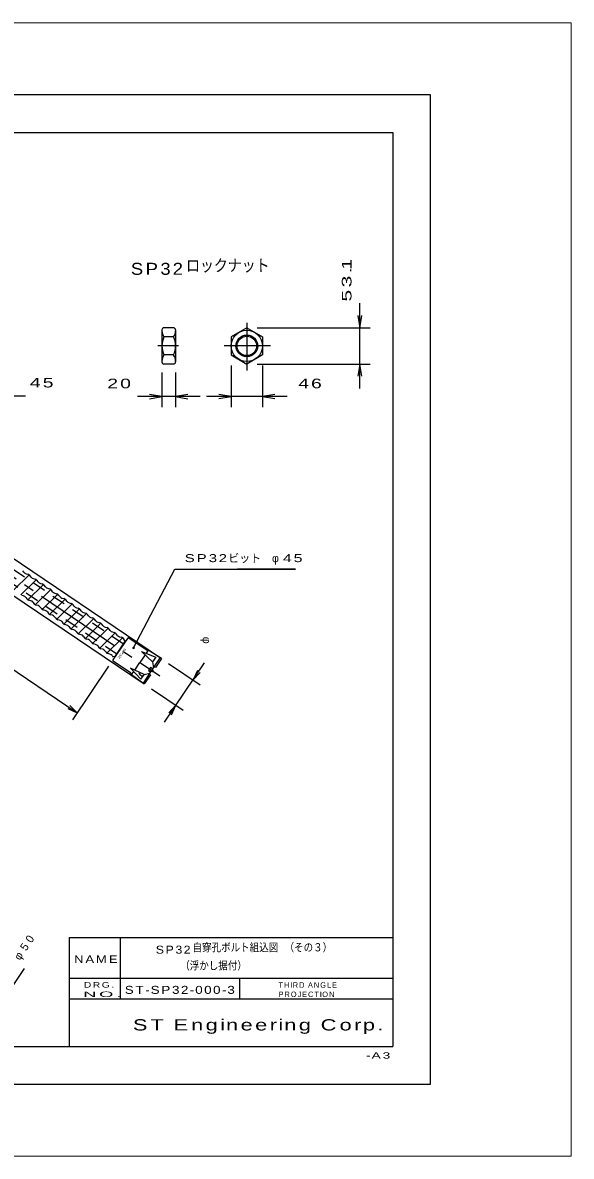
# Model space of a CAD drawing. Units: millimetres at full size, sheet at 1:3. Extents: x 60 to 2463, y 60 to 1722.
# Drawn here: x 1659 to 2463, y 60 to 1722 of the extents above; entities that cross this region are included whole.
import ezdxf
from ezdxf.enums import TextEntityAlignment as Align

# ---------------------------------------------------------------- set-up
doc = ezdxf.new("R2010")
doc.units = ezdxf.units.MM
doc.header["$LTSCALE"] = 3
doc.linetypes.add('USER1', pattern=[58.333333, 43.333333, -5, 5, -5])
doc.linetypes.add('USER2', pattern=[11.666667, 6.666667, -5])
for name, color, linetype, lineweight in [('1 外形線', 7, 'Continuous', 25), ('2 細い実線', 3, 'Continuous', 25), ('3 隠れ線', 2, 'USER2', 25), ('4 中心線', 1, 'USER1', 25), ('6 寸法線', 4, 'Continuous', 25), ('7 枠・タイトル', 7, 'Continuous', 25), ('DEFPOINTS_3', 7, 'Continuous', 25), ('V-nasSTD', 7, 'Continuous', 13)]:
    doc.layers.add(name, color=color, linetype=linetype, lineweight=lineweight)
doc.styles.add('@ＭＳ Ｐゴシック', font='')
doc.styles.add('標準ベクトル', font='')
doc.styles.get('@ＭＳ Ｐゴシック').set_extended_font_data('@MS PGothic')
doc.styles.get('標準ベクトル').set_extended_font_data('標準ベクトル')

# ---------------------------------------------------------------- blocks, each defined once
blk = doc.blocks.new('open_arrow')
at = {"color": 0, "linetype": 'Continuous', "lineweight": -2}
blk.add_lwpolyline([(7.5, 1.25), (0, 0), (7.5, -1.25)], dxfattribs=at)
blk = doc.blocks.new('filled_dot')
at = {"color": 0, "linetype": 'Continuous', "lineweight": -2, "const_width": 1.25}
blk.add_lwpolyline([(-0.625, 0, 1), (0.625, 0, 1)], format="xyb", close=True, dxfattribs=at)

msp = doc.modelspace()

# ---------------------------------------------------------------- linework, layer by layer
at = {"layer": '1 外形線'}
for p, q in [((1862.693, 1271.633), (1862.693, 1224.533)), ((1879.693, 1274.633), (1865.693, 1274.633)), ((1882.693, 1271.633), (1882.693, 1224.533)), ((1987.196, 1274.633), (1964.196, 1261.354)), ((1987.196, 1274.633), (2010.196, 1261.354)), ((1879.693, 1261.358), (1865.693, 1261.358)), ((1964.196, 1261.354), (1964.196, 1234.812)), ((2010.196, 1261.354), (2010.196, 1234.812)), ((1879.693, 1234.808), (1865.693, 1234.808)), ((1964.196, 1234.812), (1987.196, 1221.533)), ((2010.196, 1234.812), (1987.196, 1221.533)), ((1879.693, 1221.533), (1865.693, 1221.533)), ((1376.99, 1117.019), (1862.081, 789.821)), ((1351.827, 1079.712), (1836.917, 752.514)), ((1660.284, 916.236), (1658.556, 918.491)), ((1668.019, 912.446), (1645.27, 890.055)), ((1678.548, 905.345), (1655.798, 882.952)), ((1663.465, 914.09), (1666.203, 913.333)), ((1689.077, 898.243), (1666.326, 875.85)), ((1670.831, 909.122), (1669.103, 911.377)), ((1674.012, 906.977), (1676.75, 906.219)), ((1681.377, 902.008), (1679.649, 904.263)), ((1684.558, 899.863), (1687.296, 899.105)), ((1659.942, 881.585), (1657.203, 882.342)), ((1699.607, 891.142), (1676.854, 868.747)), ((1710.136, 884.041), (1687.382, 861.645)), ((1691.924, 894.895), (1690.196, 897.15)), ((1695.105, 892.749), (1697.843, 891.992)), ((1702.47, 887.781), (1700.742, 890.036)), ((1705.651, 885.635), (1708.39, 884.878)), ((1713.017, 880.667), (1711.289, 882.922)), ((1663.123, 879.439), (1664.851, 877.184)), ((1670.488, 874.471), (1667.75, 875.228)), ((1673.669, 872.325), (1675.397, 870.07)), ((1681.035, 867.357), (1678.297, 868.114)), ((1684.216, 865.211), (1685.944, 862.956)), ((1720.665, 876.94), (1697.911, 854.543)), ((1731.194, 869.838), (1708.439, 847.441)), ((1716.198, 878.521), (1718.936, 877.764)), ((1723.564, 873.553), (1721.836, 875.808)), ((1726.745, 871.408), (1729.483, 870.65)), ((1734.11, 866.44), (1732.382, 868.695)), ((1737.291, 864.294), (1740.029, 863.537)), ((1691.581, 860.243), (1688.843, 861.001)), ((1694.762, 858.098), (1696.49, 855.843)), ((1702.128, 853.129), (1699.39, 853.887)), ((1705.309, 850.984), (1707.037, 848.729)), ((1741.723, 862.737), (1718.967, 840.339)), ((1752.253, 855.635), (1729.496, 833.237)), ((1762.782, 848.534), (1740.025, 826.135)), ((1744.657, 859.326), (1742.929, 861.581)), ((1747.838, 857.18), (1750.576, 856.423)), ((1755.203, 852.212), (1753.475, 854.467)), ((1758.384, 850.066), (1761.123, 849.309)), ((1712.675, 846.016), (1709.936, 846.773)), ((1715.856, 843.87), (1717.584, 841.615)), ((1723.221, 838.902), (1720.483, 839.659)), ((1726.402, 836.756), (1728.13, 834.501)), ((1733.768, 831.788), (1731.03, 832.546)), ((1773.316, 841.438), (1750.548, 819.028)), ((1783.85, 834.341), (1761.066, 811.915)), ((1765.75, 845.098), (1764.022, 847.353)), ((1768.935, 842.959), (1771.673, 842.201)), ((1776.301, 837.99), (1774.573, 840.246)), ((1779.486, 835.851), (1782.224, 835.094)), ((1786.851, 830.883), (1785.123, 833.138)), ((1736.949, 829.643), (1738.677, 827.387)), ((1744.314, 824.674), (1741.576, 825.432)), ((1747.491, 822.523), (1749.219, 820.268)), ((1754.857, 817.554), (1752.119, 818.312)), ((1758.034, 815.403), (1759.762, 813.148)), ((1794.384, 827.245), (1771.595, 804.813)), ((1804.885, 820.162), (1782.096, 797.73)), ((1790.037, 828.743), (1792.775, 827.986)), ((1812.039, 819.353), (1790.79, 787.849)), ((1797.402, 823.775), (1795.674, 826.03)), ((1800.587, 821.636), (1803.255, 820.908)), ((1807.861, 816.729), (1806.188, 818.931)), ((1808.012, 816.539), (1808.488, 814.088)), ((1839.822, 802.422), (1814.122, 819.757)), ((1765.4, 810.435), (1762.661, 811.192)), ((1768.576, 808.283), (1770.304, 806.028)), ((1775.942, 803.315), (1773.204, 804.072)), ((1779.119, 801.163), (1780.793, 798.962)), ((1794.246, 792.973), (1808.488, 814.088)), ((1849.018, 784.761), (1832.762, 800.003)), ((1832.762, 800.003), (1853.842, 791.913)), ((1842.732, 802.267), (1839.469, 797.429)), ((1859.594, 791.499), (1842.732, 802.267)), ((1786.463, 796.226), (1783.725, 796.984)), ((1789.64, 794.075), (1790.963, 792.335)), ((1794.246, 792.973), (1790.963, 792.335)), ((1816.625, 768.614), (1791.195, 785.767)), ((1822.928, 772.905), (1830.431, 784.029)), ((1837.934, 795.153), (1830.431, 784.029)), ((1860.174, 791.107), (1848.99, 774.526)), ((1853.842, 791.913), (1849.018, 784.761)), ((1849.018, 784.761), (1850.237, 776.375)), ((1862.081, 789.821), (1853.134, 776.557)), ((1862.081, 789.821), (1859.594, 791.499)), ((1836.715, 766.522), (1816.494, 775.884)), ((1816.494, 775.884), (1831.891, 759.369)), ((1818.13, 765.792), (1821.393, 770.629)), ((1834.43, 754.192), (1818.13, 765.792)), ((1831.891, 759.369), (1835.636, 764.922)), ((1846.194, 770.381), (1835.01, 753.801)), ((1836.521, 766.234), (1836.715, 766.522)), ((1836.715, 766.522), (1844.947, 768.533)), ((1845.864, 765.779), (1836.917, 752.514)), ((1845.923, 776.596), (1843.127, 772.45)), ((1843.127, 772.45), (1846.054, 770.174)), ((1846.194, 770.381), (1843.956, 771.891)), ((1845.864, 765.779), (1843.957, 767.065)), ((1849.13, 774.734), (1845.923, 776.596)), ((1849.109, 770.948), (1846.194, 770.381)), ((1848.99, 774.527), (1846.752, 776.036)), ((1848.99, 774.527), (1849.557, 771.611)), ((1853.134, 776.557), (1851.227, 777.843)), ((1836.917, 752.514), (1834.43, 754.192))]:
    msp.add_line(p, q, dxfattribs=at)
for radius in [23, 14.27]:
    msp.add_circle((1987.196, 1248.083), radius, dxfattribs=at)
for centre, radius, start, end in [((1865.693, 1271.633), 3, 90, 180), ((1877.693, 1270.358), 15, 180, 216.8699), ((1879.693, 1271.633), 3, 0, 90), ((1867.693, 1270.358), 15, 323.1301, 0), ((1893.564, 1248.083), 30.871, 154.53143, 180), ((1893.564, 1248.083), 30.871, 180, 205.46857), ((1851.822, 1248.083), 30.871, 0, 25.46857), ((1851.822, 1248.083), 30.871, 334.53143, 0), ((1877.693, 1225.808), 15, 143.1301, 180), ((1867.693, 1225.808), 15, 0, 36.8699), ((1865.693, 1224.533), 3, 180, 270), ((1879.693, 1224.533), 3, 270, 0), ((1665.047, 919.885), 6, 217.46161, 254.75705), ((1664.737, 908.032), 5.5, 37.46161, 74.53839), ((1675.593, 912.772), 6, 217.46161, 254.75705), ((1675.284, 900.918), 5.5, 37.46161, 74.53839), ((1686.14, 905.658), 6, 217.46161, 254.75705), ((1685.83, 893.804), 5.5, 37.46161, 74.53839), ((1658.342, 875.802), 6, 37.24295, 74.53839), ((1696.686, 898.544), 6, 217.46161, 254.75705), ((1696.377, 886.691), 5.5, 37.46161, 74.53839), ((1707.233, 891.43), 6, 217.46161, 254.75705), ((1706.923, 879.577), 5.5, 37.46161, 74.53839), ((1669.216, 880.529), 5.5, 217.46161, 254.53839), ((1668.889, 868.688), 6, 37.24295, 74.53839), ((1679.763, 873.415), 5.5, 217.46161, 254.53839), ((1679.435, 861.574), 6, 37.24295, 74.53839), ((1717.78, 884.316), 6, 217.46161, 254.75705), ((1717.47, 872.463), 5.5, 37.46161, 74.53839), ((1728.326, 877.203), 6, 217.46161, 254.75705), ((1728.017, 865.349), 5.5, 37.46161, 74.53839), ((1738.873, 870.089), 6, 217.46161, 254.75705), ((1690.31, 866.302), 5.5, 217.46161, 254.53839), ((1689.982, 854.46), 6, 37.24295, 74.53839), ((1700.856, 859.188), 5.5, 217.46161, 254.53839), ((1700.529, 847.347), 6, 37.24295, 74.53839), ((1711.403, 852.074), 5.5, 217.46161, 254.53839), ((1738.563, 858.236), 5.5, 37.46161, 74.53839), ((1749.419, 862.975), 6, 217.46161, 254.75705), ((1749.11, 851.122), 5.5, 37.46161, 74.53839), ((1759.966, 855.861), 6, 217.46161, 254.75705), ((1759.656, 844.008), 5.5, 37.46161, 74.53839), ((1711.075, 840.233), 6, 37.24295, 74.53839), ((1721.949, 844.96), 5.5, 217.46161, 254.53839), ((1721.622, 833.119), 6, 37.24295, 74.53839), ((1732.496, 837.846), 5.5, 217.46161, 254.53839), ((1732.168, 826.005), 6, 37.24295, 74.53839), ((1770.513, 848.748), 6, 217.46161, 254.75705), ((1770.207, 836.9), 5.5, 37.46161, 74.53839), ((1781.063, 841.64), 6, 217.46161, 254.75705), ((1780.758, 829.793), 5.5, 37.46161, 74.53839), ((1743.043, 830.733), 5.5, 217.46161, 254.53839), ((1742.715, 818.891), 6, 37.24295, 74.53839), ((1753.585, 823.613), 5.5, 217.46161, 254.53839), ((1753.257, 811.772), 6, 37.24295, 74.53839), ((1791.614, 834.532), 6, 217.46161, 254.75705), ((1791.309, 822.685), 5.5, 37.46161, 74.53839), ((1802.165, 827.424), 6, 217.46161, 254.75705), ((1801.809, 815.602), 5.5, 37.24295, 74.75705), ((1812.638, 820.36), 6, 217.24295, 219.55556), ((1813.283, 818.514), 1.5, 56, 146), ((1813.283, 818.514), 1.5, 56, 146), ((1764.128, 816.493), 5.5, 217.46161, 254.53839), ((1763.8, 804.652), 6, 37.24295, 74.53839), ((1774.67, 809.373), 5.5, 217.46161, 254.53839), ((1774.343, 797.532), 6, 37.24295, 74.53839), ((1785.171, 802.29), 5.5, 217.24295, 254.75705), ((1841.48, 806.066), 4, 245.26639, 288.23945), ((1784.864, 790.443), 6, 37.24295, 74.53839), ((1792.034, 787.01), 1.5, 146, 236), ((1814.145, 765.475), 4, 4.59694, 60.31247), ((1844.515, 772.72), 1, 146, 236), ((1846.192, 775.207), 1, 56, 146), ((1849.084, 771.447), 0.5, 272.8713, 19.135)]:
    msp.add_arc(centre, radius, start, end, dxfattribs=at)
for major_axis, ratio, start_param, end_param in [((3.958, -2.669), 0.5925, 3.20986968, 4.71238898), ((3.022, -2.039), 0.775841, 4.71238898, 6.68830824)]:
    msp.add_ellipse((1833.177, 767.535), major_axis=major_axis, ratio=ratio, start_param=start_param, end_param=end_param, dxfattribs=at)
at = {"layer": '2 細い実線'}
msp.add_circle((1987.196, 1248.083), 15.92, dxfattribs=at)
at = {"layer": '3 隠れ線'}
for p, q in [((1806.447, 811.062), (1603.412, 948.012)), ((1796.382, 796.14), (1593.346, 933.089)), ((1848.99, 774.526), (1846.194, 770.381)), ((1848.99, 774.526), (1846.194, 770.381))]:
    msp.add_line(p, q, dxfattribs=at)
at = {"layer": '4 中心線'}
for p, q in [((815.664, 1468.498), (1859.423, 764.474)), ((1987.196, 1282.173), (1987.196, 1212.203)), ((1887.249, 1248.083), (1856.709, 1248.083)), ((2022.07, 1248.083), (1954.005, 1248.083))]:
    msp.add_line(p, q, dxfattribs=at)
at = {"layer": '6 寸法線'}
for p, q in [((2152.872, 1185.533), (2152.872, 1310.633)), ((886.434, 1285.126), (1738.534, 710.377)), ((2002.436, 1274.633), (2168.112, 1274.633)), ((1964.196, 1219.572), (1964.196, 1158.554)), ((2002.436, 1221.533), (2168.112, 1221.533)), ((2010.196, 1219.572), (2010.196, 1158.554)), ((1862.693, 1209.293), (1862.693, 1158.511)), ((1882.693, 1209.293), (1882.693, 1158.511)), ((1545.886, 1174.965), (1662.886, 1174.965)), ((1918.693, 1173.751), (1826.693, 1173.751)), ((2046.196, 1173.794), (1928.196, 1173.794)), ((1866.542, 696.345), (1925.257, 783.394)), ((1872.609, 782.719), (1919.01, 751.421)), ((1784.527, 778.564), (1731.433, 699.848)), ((1847.446, 745.413), (1893.847, 714.115)), ((1599.562, 243.982), (1661.074, 335.176))]:
    msp.add_line(p, q, dxfattribs=at)
msp.add_lwpolyline([(1821.219, 805.385), (1881.89, 920.893), (1888.14, 920.893), (2058.491, 920.893), (1973.316, 920.893)], dxfattribs=at)
at = {"layer": '7 枠・タイトル'}
for p, q in [((321.5, 1561), (2201.5, 1561)), ((2201.5, 1561), (2201.5, 221)), ((1726.5, 381), (2201.5, 381)), ((1726.5, 381), (1726.5, 221)), ((1801.5, 381), (1801.5, 291)), ((1726.5, 321), (2201.5, 321)), ((1976.5, 321), (1976.5, 291)), ((1726.5, 291), (2201.5, 291)), ((321.5, 221), (2201.5, 221))]:
    msp.add_line(p, q, dxfattribs=at)
at = {"layer": 'DEFPOINTS_3'}
msp.add_lwpolyline([(266.5, 166), (2256.5, 166), (2256.5, 1616), (266.5, 1616)], close=True, dxfattribs=at)
at = {"layer": 'V-nasSTD'}
msp.add_lwpolyline([(60, 60), (60, 1722), (2463, 1722), (2463, 60)], close=True, dxfattribs=at)

# ---------------------------------------------------------------- block references
at = {"layer": '6 寸法線'}
for name, p, xscale, yscale, rotation in [('open_arrow', (2152.872, 1274.633), 2.4, 2.4, 90), ('open_arrow', (2152.872, 1221.533), 2.4, 2.4, 270), ('open_arrow', (1862.693, 1173.751), 2.4, 2.4, 180), ('open_arrow', (1964.196, 1173.794), 2.4, 2.4, 180), ('filled_dot', (1821.219, 805.385), 1.5, 1.5, 62.3), ('open_arrow', (1908.482, 758.523), 2, 2, 56), ('open_arrow', (1738.534, 710.377), 2, 2, 146), ('open_arrow', (1883.318, 721.217), 2, 2, 236)]:
    msp.add_blockref(name, p, dxfattribs=dict(at, xscale=xscale, yscale=yscale, rotation=rotation))
at = {"layer": '6 寸法線', "xscale": 2.4, "yscale": 2.4}
for p in [(1882.693, 1173.751), (2010.196, 1173.794)]:
    msp.add_blockref('open_arrow', p, dxfattribs=at)

# ---------------------------------------------------------------- texts
at = {"layer": '1 外形線', "style": '@ＭＳ Ｐゴシック', "width": 1.65}
msp.add_text('SP32', height=3.372, rotation=236, dxfattribs=at).set_placement((1810.596, 803.866), align=Align.TOP_LEFT)
at = {"layer": '6 寸法線', "style": '標準ベクトル', "width": 0.85}
msp.add_text('ロックナット', height=17.6, dxfattribs=at).set_placement((1898.111, 1352.086), align=Align.BOTTOM_LEFT)
at = {"layer": '6 寸法線', "style": '標準ベクトル', "width": 1.5}
msp.add_text('1', height=14.08, rotation=90, dxfattribs=at).set_placement((2133.672, 1367.773), align=Align.MIDDLE_CENTER)
at = {"layer": '6 寸法線', "style": '標準ベクトル'}
for s, p in [('ビット', (1960.14, 936.893)), ('φ', (2024.14, 936.893))]:
    msp.add_text(s, height=11.73, dxfattribs=at).set_placement(p, align=Align.MIDDLE_LEFT)
msp.add_text('φ', height=11.73, rotation=270, dxfattribs=at).set_placement((1928.396, 816.66), align=Align.MIDDLE_CENTER)
for s, insert, char_height, attachment_point in [('\\T1.2;\\W1.15;SP32', (1817.158, 1352.086), 17.6, 7), ('\\T1.2;\\W1.5;45', (1688.029, 1194.165), 14.08, 5), ('\\T1.2;\\W1.5;20', (1801.55, 1192.951), 14.08, 5), ('\\T1.2;\\W1.5;46', (2081.416, 1192.994), 14.08, 5), ('\\T1.2;\\W1.4;SP32', (1896.14, 936.893), 11.73, 4), ('\\T1.2;\\W1.5;45', (2040.14, 936.893), 11.73, 4)]:
    msp.add_mtext(s, dxfattribs=dict(at, insert=insert, char_height=char_height, attachment_point=attachment_point))
at = {"layer": '6 寸法線', "attachment_point": 5, "style": '標準ベクトル'}
for s, insert, char_height, rotation in [('\\T1.2;\\W1.65;53.', (2133.672, 1338.973), 14.08, 90), ('\\T1.62;φ50', (1663.467, 367.336), 11.73, 56)]:
    msp.add_mtext(s, dxfattribs=dict(at, insert=insert, char_height=char_height, rotation=rotation))
at = {"layer": '7 枠・タイトル', "style": '標準ベクトル', "width": 0.85}
for s, p in [('自穿孔ボルト組込図', (1907.643, 356.93)), ('（その３）', (2042.565, 356.93)), ('（浮かし据付）', (1889.549, 330.249))]:
    msp.add_text(s, height=11.73, dxfattribs=at).set_placement(p, align=Align.BOTTOM_LEFT)
at = {"layer": '7 枠・タイトル', "attachment_point": 7, "style": '標準ベクトル'}
for s, insert, char_height in [('\\T1.2;\\W1.15;SP32', (1853.674, 356.93), 11.73), ('\\T1.2;\\W1.3;NAME', (1734, 343.5), 11), ('\\T1.2;\\W2.5;\\~\\~NO.', (1729.259, 293.397), 8.065), ('\\T1.2;\\W1.4;DRG.', (1748.294, 307.249), 8.065), ('\\T1.2;\\W1.25;ST-SP32-000-3', (1808.285, 298), 11.73), ('\\T1.2;THIRD\\~ANGLE', (2033.742, 307.005), 8.065), ('\\T1.2;PROJECTION', (2033.814, 293.349), 8.065), ('\\T1.2;\\W1.45;ST\\~Engineering\\~Corp.', (1820.152, 239.533), 16.5)]:
    msp.add_mtext(s, dxfattribs=dict(at, insert=insert, char_height=char_height))
at = {"layer": 'DEFPOINTS_3', "insert": (2162.022, 203.179), "char_height": 9.164, "attachment_point": 7, "style": '標準ベクトル'}
msp.add_mtext('\\T1.2;\\W1.65;-A3', dxfattribs=at)

doc.saveas('drawing.dxf')
